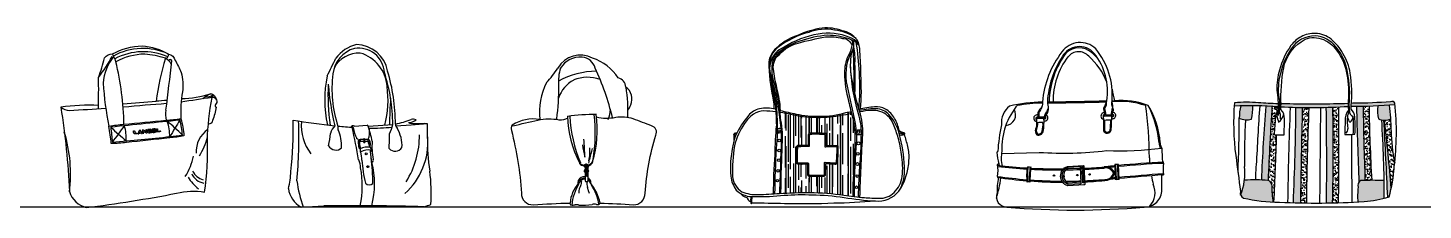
# Model space of a CAD drawing. Header units: inches. Extents: x 8.4 to 50.9, y 14.4 to 39.2.
# Drawn here: x 13.367 to 16.184, y 27.563 to 27.93 of the extents above; entities that cross this region are included whole.
import ezdxf

# ---------------------------------------------------------------- set-up
doc = ezdxf.new("R2010")
doc.units = ezdxf.units.IN
doc.header["$MEASUREMENT"] = 0
for name, color, linetype in [('02', 2, 'Continuous'), ('1', 1, 'Continuous'), ('8', 8, 'Continuous')]:
    doc.layers.add(name, color=color, linetype=linetype)
pattern_1 = [(37.5, (14.9810125, 27.0988215), (-9.6758e-05, 0.0029596013), [0, -0.00233472, 0, -0.0026112, 0, -0.002496]), (7.5, (14.9810125, 27.0988215), (0.002718377, 0.004334816), [0, -0.00125952, 0, -0.00210432, 0, -0.0008064]), (327.5, (14.9791232, 27.0988215), (0.004783322, 8.6923e-06), [0, -0.000768, 0, -0.0027648, 0, -0.0036096]), (317.5, (14.9791232, 27.0988215), (0.00461741, 0.00134811), [0, -0.000384, 0, -0.00181248, 0, -0.0020736])]

msp = doc.modelspace()

# ---------------------------------------------------------------- hatches: boundary and pattern name
at = {"layer": '8'}
h = msp.add_hatch(dxfattribs=at)
h.set_pattern_fill('AR-SAND', color=256, scale=0.001536, style=0)
h.set_pattern_definition(pattern_1)
h.paths.add_polyline_path([(15.8513, 27.7792, 0.044959), (15.8028, 27.7792, 0.003332), (15.8023, 27.7724, -0.030787), (15.8915, 27.7711, 0.005759), (15.8912, 27.7772, -0.011148)])
h.paths.add_polyline_path([(16.0323, 27.7712, -0.017286), (16.0322, 27.7777, -0.015751), (15.9148, 27.7768, -0.005009), (15.8969, 27.777, 0.000905), (15.897, 27.7758, 0.033992), (15.8965, 27.7707, -0.002505), (15.9038, 27.7701, 0.026195)])
h.paths.add_polyline_path([(16.1273, 27.7751, 0.00139), (16.127, 27.7783, 0.437244), (16.1183, 27.7811, -0.017038), (16.0447, 27.7783, -0.000746), (16.0392, 27.778, -0.004248), (16.0388, 27.7733, 0.000019), (16.0388, 27.7716, 0.022046)])
h = msp.add_hatch(dxfattribs=at)
h.set_pattern_fill('AR-RROOF', color=256, scale=0.015779, angle=90, style=0)
h.set_pattern_definition([(90, (13.58796, 27.06976), (-0.01577909, 0.034714), [0.2366863, -0.0315582, 0.0788954, -0.0157791]), (90, (13.580071, 27.090746), (-0.0209862, -0.0157791), [0.0473373, -0.0052071, 0.0946745, -0.0118343]), (90, (13.574549, 27.077649), (-0.01057199, 0.082051255), [0.1262327, -0.0220907, 0.06311635, -0.0157791])])
h.paths.add_polyline_path([(14.9181, 27.7564, 0.012565), (14.8856, 27.7635, -0.003217), (14.8859, 27.7601, 0.057438), (14.8873, 27.7441, -0.075279), (14.8895, 27.6945, -0.012356), (14.8878, 27.6389, -0.027649), (14.8867, 27.5965, -0.013256), (14.9454, 27.5981, -0.030742), (15.0143, 27.593, 0.014384), (15.0322, 27.5902, -0.022691), (15.0335, 27.6337, 0.006484), (15.0365, 27.7002, 0.059109), (15.0321, 27.7485, -0.004338), (15.0289, 27.7609, 0.08168), (15.0183, 27.7593, -0.072582), (14.9646, 27.7522, -0.05884)])
h.paths.add_polyline_path([(14.9453, 27.7177, -0.027356), (14.979, 27.7172, -0.007854), (14.9787, 27.6922, -0.017109), (15.0027, 27.6922, -0.030046), (15.0016, 27.6587, -0.375274), (14.9963, 27.6556, 0.001232), (14.9777, 27.6567, -0.003769), (14.9773, 27.6361, -0.348049), (14.9748, 27.631, 0.009341), (14.946, 27.6306, -0.425892), (14.9407, 27.6357, -0.011369), (14.9406, 27.6557, 0.2214), (14.9394, 27.656, -0.028751), (14.9209, 27.656, -0.369714), (14.9174, 27.6618, -0.002393), (14.9181, 27.6883, -0.540106), (14.9227, 27.6928, -0.009287), (14.9421, 27.693, -0.02495), (14.9421, 27.7126, -0.368444)], flags=16)
h = msp.add_hatch(dxfattribs=at)
h.set_pattern_fill('AR-SAND', color=256, scale=0.001536, style=0)
h.set_pattern_definition(pattern_1)
h.paths.add_polyline_path([(15.84, 27.7732, 0.008446), (15.8155, 27.7729, 0.060463), (15.8125, 27.7483, 0.205271), (15.8373, 27.7464, 0.035828)])
h.paths.add_polyline_path([(16.0936, 27.7468, 0.211158), (16.1186, 27.7467, 0.017075), (16.1158, 27.7742, -0.005841), (16.0923, 27.7728, 0.072629)])
h.paths.add_polyline_path([(16.1051, 27.6223, 0.018976), (16.0578, 27.6223, 0.313494), (16.0525, 27.6086, 0.038614), (16.052, 27.579, 0.002133), (16.0649, 27.5798, 0.04659), (16.1054, 27.5866, 0.003667)])
h.paths.add_polyline_path([(15.8231, 27.6228, -0.066325), (15.8155, 27.5926, 0.175664), (15.821, 27.587, 0.048178), (15.8812, 27.579, -0.019976), (15.8788, 27.6116, 0.27885), (15.8712, 27.6227, 0.035394)])
h = msp.add_hatch(dxfattribs=at)
h.set_pattern_fill('AR-SAND', color=256, scale=0.00256, style=0)
h.set_pattern_definition([(37.5, (14.9810125, 27.0988215), (-0.000161263, 0.004932669), [0, -0.0038912, 0, -0.004352, 0, -0.00416]), (7.5, (14.9810125, 27.0988215), (0.004530628, 0.007224694), [0, -0.0020992, 0, -0.0035072, 0, -0.001344]), (327.5, (14.9778637, 27.0988215), (0.007972203, 1.4487e-05), [0, -0.00128, 0, -0.004608, 0, -0.006016]), (317.5, (14.977864, 27.0988215), (0.007695684, 0.00224685), [0, -0.00064, 0, -0.0030208, 0, -0.003456])])
h.paths.add_polyline_path([(15.8786, 27.772, 0.004272), (15.8663, 27.7726, 0.009835), (15.8573, 27.6235, -0.009818), (15.8707, 27.6228, -0.003093)])
h.paths.add_polyline_path([(15.9218, 27.5776, 0.002327), (15.936, 27.5772, -0.001095), (15.9399, 27.769, -0.002611), (15.9271, 27.7693, -0.009015)])
h.paths.add_polyline_path([(16.0016, 27.7697, -0.002711), (15.9883, 27.7693, -0.006902), (15.9887, 27.5769, 0.002049), (16.0012, 27.5771, 0.010771)])
h.paths.add_polyline_path([(16.0628, 27.7718, -0.003404), (16.0491, 27.7716, 0.000895), (16.054, 27.6183, -0.108122), (16.0578, 27.6223, -0.00347), (16.0665, 27.6226, -0.005437)])
h.paths.add_polyline_path([(16.1125, 27.5886, 0.002901), (16.115, 27.5894, 0.016763), (16.1195, 27.6069, 0.008828), (16.1059, 27.7441, -0.009258), (16.1047, 27.7442, -0.000249)])
h = msp.add_hatch(dxfattribs=at)
h.set_pattern_fill('AR-SAND', color=256, scale=0.004096, style=0)
h.set_pattern_definition([(37.5, (14.9810125, 27.0988215), (-0.00025802, 0.00789227), [0, -0.00622592, 0, -0.0069632, 0, -0.006656]), (7.5, (14.981012, 27.098822), (0.007249005, 0.01155951), [0, -0.00335872, 0, -0.00561152, 0, -0.0021504]), (327.5, (14.9759744, 27.0988215), (0.012755525, 2.318e-05), [0, -0.002048, 0, -0.0073728, 0, -0.0096256]), (317.5, (14.975974, 27.098822), (0.012313095, 0.00359496), [0, -0.001024, 0, -0.00483328, 0, -0.0055296])])
h.paths.add_polyline_path([(15.8881, 27.7149, 0.000179), (15.8832, 27.715, -0.008719), (15.8856, 27.7492, -0.161904), (15.8892, 27.7617, 0.000393), (15.8894, 27.7713, 0.003712), (15.8786, 27.772, 0.003093), (15.8707, 27.6228, -0.000392), (15.8712, 27.6227, -0.286634), (15.8788, 27.6112, 0.019748), (15.8812, 27.579, 0.001248), (15.8828, 27.5789, 0.005559)])
h.paths.add_polyline_path([(16.0012, 27.5771, 0.001961), (16.0131, 27.5774, 0.006327), (16.0136, 27.7702, -0.002435), (16.0016, 27.7697, -0.010771)])
h.paths.add_polyline_path([(15.9531, 27.7689, -0.002694), (15.9399, 27.769, 0.001095), (15.936, 27.5772, 0.00204), (15.9484, 27.577, -0.009403)])
h.paths.add_polyline_path([(16.0747, 27.7721, -0.002976), (16.0628, 27.7718, 0.005437), (16.0665, 27.6226, -0.005494), (16.0802, 27.6227, -0.012764)])
h.paths.add_polyline_path([(16.1195, 27.7235, 0.014386), (16.1186, 27.7467, -0.106106), (16.1059, 27.7441, -0.008828), (16.1195, 27.6069, 0.040376), (16.1255, 27.6499, 0.003977), (16.1266, 27.6591, -0.055608)])

# ---------------------------------------------------------------- linework, layer by layer
at = {"layer": '02'}
for p, q in [((14.0262, 27.732), (14.0517, 27.7341)), ((14.054, 27.7318), (14.1034, 27.7353)), ((14.1405, 27.734), (14.1097, 27.7318)), ((14.1738, 27.737), (14.1405, 27.734)), ((14.1738, 27.737), (14.1682, 27.7376)), ((14.1738, 27.7103), (14.1738, 27.737)), ((14.0337, 27.7013), (14.0342, 27.6908)), ((14.0361, 27.7014), (14.0364, 27.6905)), ((14.0376, 27.7044), (14.0362, 27.7044)), ((14.0376, 27.7026), (14.0371, 27.7026)), ((14.0449, 27.7052), (14.0378, 27.7052)), ((14.0379, 27.7016), (14.0455, 27.7017)), ((14.053, 27.7052), (14.0465, 27.7052)), ((14.0472, 27.7017), (14.0535, 27.7018)), ((14.0368, 27.6873), (14.0383, 27.6873)), ((14.0612, 27.6597), (14.0585, 27.6803)), ((14.4916, 27.6514), (14.4916, 27.6447)), ((14.4916, 27.642), (14.4916, 27.6298)), ((14.4944, 27.6514), (14.4944, 27.6455)), ((14.4944, 27.6436), (14.4944, 27.6311)), ((14.4972, 27.6519), (14.4972, 27.6445)), ((14.4972, 27.6422), (14.4972, 27.628)), ((15.4669, 27.6464), (15.4912, 27.6476)), ((15.5631, 27.6237), (15.5615, 27.6543)), ((15.5647, 27.6238), (15.5631, 27.6544)), ((15.5684, 27.6243), (15.5675, 27.6547)), ((15.5698, 27.6243), (15.5689, 27.6548)), ((14.4916, 27.6299), (14.4916, 27.622)), ((14.4972, 27.6297), (14.4972, 27.622)), ((15.4593, 27.6317), (15.4545, 27.6314)), ((15.4595, 27.6301), (15.4545, 27.6299)), ((15.4928, 27.6187), (15.4674, 27.6173)), ((15.6564, 27.6333), (15.6596, 27.6341)), ((15.6566, 27.6035), (15.6564, 27.6333)), ((13.9183, 27.5688), (13.9642, 27.571))]:
    msp.add_line(p, q, dxfattribs=at)
for points in [[(15.0481, 27.7667, 0.033924), (15.0486, 27.8357, 0.015653), (15.0467, 27.8826, 0.140552), (15.0408, 27.9064, 0.185994), (15.0107, 27.9247, 0.105926), (14.9707, 27.93, 0.071704), (14.9208, 27.9151, 0.127868), (14.8745, 27.886, 0.21798), (14.8627, 27.8522, 0.0438), (14.8724, 27.7807, -0.080006), (14.8727, 27.7671, -0.080006)], [(15.0388, 27.9089, 0.148104), (14.9954, 27.9257, 0.145829), (14.9433, 27.9213, 0.104502), (14.881, 27.8906, 0.230668), (14.8637, 27.8563)], [(15.0441, 27.8993, 0.090221), (15.0264, 27.9112, 0.139676), (14.9625, 27.9178, 0.098428), (14.8936, 27.8915, 0.219919), (14.8646, 27.859)], [(15.8916, 27.7646, 0.209489), (15.8856, 27.7492, 0.008719), (15.8832, 27.715, -0.00072), (15.903, 27.7144, 0.019843), (15.9037, 27.7466, 0.220349), (15.8968, 27.7656, -0.067983), (15.897, 27.7758, -0.054012), (15.9023, 27.8497, -0.198284), (15.9376, 27.9025, -0.227739), (15.9733, 27.9096, -0.179026), (16.0065, 27.8885, -0.123173), (16.0285, 27.8428, -0.065081), (16.0331, 27.7892, 0.067183), (16.033, 27.764, 0.18865), (16.0267, 27.7435, 0.025006), (16.026, 27.7155, 0.056762), (16.0461, 27.7156, 0.039021), (16.046, 27.7509, 0.179574), (16.0388, 27.7663, -0.000077), (16.0388, 27.7733, 0.058871), (16.0369, 27.8388, 0.10074), (16.022, 27.8788, 0.097341), (15.9983, 27.9074, 0.162507), (15.9664, 27.9192, 0.150311), (15.9378, 27.9124, 0.11364), (15.917, 27.8947, 0.092393), (15.8938, 27.8453, 0.062062), (15.8882, 27.8048, -0.038385), (15.8916, 27.7646, -0.109967), (15.8878, 27.7538, -0.008564), (15.8921, 27.7403, 0.197238), (15.9024, 27.7569)], [(13.5089, 27.7673, 0.013668), (13.5093, 27.8305, 0.037505), (13.5212, 27.8698, -0.245812), (13.5377, 27.8781, -0.118355), (13.5973, 27.894, -0.124213), (13.6504, 27.8775, -0.300443), (13.6642, 27.8648, -0.011876), (13.6764, 27.8405, -0.097916), (13.6789, 27.8014, 0.059055), (13.6756, 27.747, 0.059055)], [(15.0466, 27.5886, -0.007728), (15.0521, 27.7084, 0.089708), (15.0475, 27.756, -0.027992), (15.0298, 27.8315, -0.079115), (15.0298, 27.8785, -0.009105), (15.034, 27.8909, 0.092155), (15.0343, 27.9008, 0.183488), (15.025, 27.908, 0.075886), (14.9819, 27.9154, 0.073867), (14.9251, 27.9033, 0.095634), (14.8832, 27.8813, 0.305579), (14.8648, 27.843, 0.010692), (14.876, 27.7721, -0.016508), (14.8779, 27.734, 0.021861), (14.8746, 27.6743, 0.016647), (14.8716, 27.5955)], [(14.8867, 27.5965, 0.027649), (14.8878, 27.6389, 0.012356), (14.8895, 27.6945, 0.075279), (14.8873, 27.7441, -0.057438), (14.8859, 27.7601, 0.052872), (14.8751, 27.8159, -0.150408), (14.8715, 27.8646, -0.15013), (14.9009, 27.891)], [(14.8861, 27.7634, 0.057681), (14.8791, 27.8097, -0.038997), (14.8722, 27.8469, -0.267799), (14.8834, 27.8763, -0.156743), (14.9221, 27.8996, -0.027016), (14.977, 27.912, -0.093632), (15.0115, 27.9091, -0.332201), (15.0306, 27.8946)], [(15.0303, 27.9053, -0.28133), (15.0306, 27.8946, -0.089722), (15.0226, 27.8737, 0.096471), (15.0153, 27.8397, 0.062976), (15.0239, 27.7822, 0.011724), (15.0321, 27.7485, -0.059109), (15.0365, 27.7002, -0.006484), (15.0335, 27.6337, 0.022691), (15.0322, 27.5902)], [(15.0367, 27.7976, 0.022624), (15.0366, 27.8589, 0.06702), (15.0342, 27.892)], [(15.0447, 27.7659, 0.037588), (15.0456, 27.8403, 0.029641), (15.0393, 27.9008, 0.029641)], [(15.5413, 27.753, 0.049009), (15.5566, 27.7534, -0.150708), (15.5575, 27.7607, 0.18888), (15.5582, 27.767, -0.18091), (15.5559, 27.7833, 0.192286), (15.5229, 27.8883, 0.453368), (15.4547, 27.8822, 0.142451), (15.4152, 27.7807, -0.29561), (15.4099, 27.7664, 0.246891), (15.4062, 27.7513, -0.099014), (15.4062, 27.7492)], [(15.5415, 27.7532, 0.039202), (15.5405, 27.7611, -0.108491), (15.5394, 27.7682, 0.018209), (15.5449, 27.7831, 0.213948), (15.5197, 27.8788, 0.527611), (15.4548, 27.8718, 0.129754), (15.4252, 27.7809, -0.004143), (15.4269, 27.7679, -0.190885), (15.4239, 27.7576, 0.124659), (15.4202, 27.7493)], [(16.0311, 27.7525, 0.181854), (16.0346, 27.775, 0.073329), (16.0311, 27.8412, 0.142067), (16.0079, 27.8919, 0.218982), (15.9658, 27.914, 0.257449), (15.9176, 27.8883, 0.103137), (15.894, 27.8307, 0.105643), (15.8936, 27.7838, -0.118081), (15.8905, 27.7529)], [(15.0318, 27.8848, 0.179058), (15.0192, 27.8217, 0.004967), (15.0352, 27.7477, -0.080618), (15.0386, 27.689, 0.026584), (15.0352, 27.5898, 0.026584)], [(15.035, 27.8052, 0.005946), (15.0347, 27.8475, 0.005197), (15.0332, 27.8887)], [(14.8849, 27.5964, 0.000108), (14.8873, 27.668, 0.008832), (14.8886, 27.7172, 0.030729), (14.8833, 27.7604, 0.05259), (14.874, 27.808, -0.096655), (14.8696, 27.84)], [(15.0439, 27.5889, -0.013499), (15.0473, 27.6587, 0.014318), (15.0496, 27.7173, 0.082113), (15.0437, 27.7568, -0.063466), (15.0279, 27.855)], [(14.8666, 27.83, -0.021471), (14.8768, 27.7817, -0.043713), (14.8786, 27.7529, -0.054785), (14.8774, 27.6867, 0.008797), (14.8744, 27.5957, 0.008797)], [(13.4332, 27.7705, -0.026393), (13.4505, 27.6003, 0.26572), (13.4846, 27.5678, 0.017241), (13.6669, 27.5967, -0.112094), (13.7234, 27.5989, 0.042442), (13.7292, 27.7037, -0.04128), (13.7385, 27.79)], [(13.6768, 27.7877, 0.072551), (13.7351, 27.7973, -0.277751), (13.7432, 27.7932, -0.044821), (13.7474, 27.7851, -0.380084), (13.7452, 27.7759, 0.40817), (13.7465, 27.7702, -0.061969), (13.7396, 27.7435, -0.379476), (13.731, 27.7363)], [(15.5434, 27.755, 0.032278), (15.5424, 27.7617, -0.105516), (15.5414, 27.7678, 0.148431), (15.5449, 27.7831)], [(15.5434, 27.755, 0.035945), (15.5544, 27.7552, -0.113703), (15.5556, 27.7616, 0.182561), (15.5562, 27.7663, 0.197494), (15.5554, 27.7809, 0.197494)], [(15.8912, 27.7772, -0.011148), (15.8513, 27.7792, 0.044959), (15.8028, 27.7792, 0.052585), (15.8056, 27.6725, -0.004801), (15.8148, 27.6004, 0.362515), (15.821, 27.587, 0.058082), (15.8937, 27.5788, 0.028167), (16.0649, 27.5798, 0.057921), (16.115, 27.5894, 0.057178), (16.1255, 27.6499, 0.055735), (16.127, 27.7783, 0.437244), (16.1183, 27.7811, -0.017038), (16.0447, 27.7783, -0.000746), (16.0392, 27.778)], [(16.0322, 27.7777, -0.015751), (15.9148, 27.7768, -0.004939), (15.8972, 27.777, -0.004939)], [(14.5218, 27.5767, -0.011568), (14.5892, 27.5735, 0.442419), (14.6128, 27.5969, -0.053595), (14.6345, 27.7141, 0.479658), (14.626, 27.7326, 0.011336), (14.5887, 27.7465, 0.134221), (14.5536, 27.7493, -0.110772), (14.5143, 27.7501)], [(14.8764, 27.7661, 0.123552), (14.8436, 27.7672, 0.17), (14.8218, 27.7537, 0.060549), (14.7961, 27.7143, 0.074476), (14.7896, 27.689, 0.077), (14.786, 27.6309, 0.138883), (14.7971, 27.6029, 0.210702), (14.834, 27.5899, 0.028943), (14.894, 27.5925, -0.032361), (14.9504, 27.5934, -0.037181), (15.0147, 27.5882, 0.030183), (15.0774, 27.5812, 0.258128), (15.1253, 27.6011, 0.137445), (15.137, 27.6415, 0.055208), (15.128, 27.7089, 0.133166), (15.1078, 27.7525, 0.197059), (15.0829, 27.7667, 0.065247), (15.0454, 27.7636)], [(14.8768, 27.7609, 0.030643), (14.8528, 27.7627, 0.133705), (14.8318, 27.7564, 0.111743), (14.8138, 27.7371, 0.107028), (14.7936, 27.6921, 0.054337), (14.7895, 27.6306, 0.242864), (14.8085, 27.5996, 0.109152), (14.841, 27.594, 0.012119), (14.884, 27.5964, -0.013867), (14.9454, 27.5981, -0.030742), (15.0143, 27.593, 0.033214), (15.0558, 27.588, 0.023195), (15.0855, 27.5865, 0.211621), (15.1156, 27.5983, 0.170293), (15.132, 27.6307, 0.078529), (15.1303, 27.675, 0.043039), (15.124, 27.7085, 0.036072), (15.1144, 27.7354, 0.116091), (15.1026, 27.7532, 0.125732), (15.0871, 27.7619, 0.078523), (15.0698, 27.7637, 0.05729), (15.0465, 27.7607)], [(14.8856, 27.7635, -0.012565), (14.9181, 27.7564, 0.05884), (14.9646, 27.7522, 0.072582), (15.0183, 27.7593, -0.081518), (15.0289, 27.7609)], [(14.8859, 27.7601, -0.03206), (14.9067, 27.7562, 0.026552), (14.9329, 27.7516, 0.059346), (14.9872, 27.751, 0.018794), (15.029, 27.7577)], [(15.1261, 27.7233, 0.077533), (15.1168, 27.7474, 0.13516), (15.0983, 27.7665, 0.17708), (15.0764, 27.7708, 0.044478), (15.0447, 27.7659, 0.044478)], [(15.3488, 27.7727, 0.262146), (15.3325, 27.7344, 0.038853), (15.325, 27.6813)], [(15.4057, 27.7548, 0.013003), (15.4027, 27.7543, 0.734504), (15.4014, 27.7419, 0.004004), (15.4028, 27.7418, 0.004004)], [(15.4147, 27.7728, -0.023511), (15.4113, 27.7649, 0.243824), (15.4082, 27.7517, -0.026241), (15.4083, 27.751)], [(15.4083, 27.751, 0.036344), (15.4184, 27.7508, 0.036344)], [(15.4269, 27.7679, -0.00095), (15.4223, 27.7589, 0.110547), (15.4184, 27.7508)], [(15.42, 27.7469, 0.688919), (15.4214, 27.7506, 0.007184), (15.4205, 27.7508, 0.007184)], [(15.4202, 27.7426, 0.711972), (15.4236, 27.7541, 0.007696), (15.4219, 27.7544, 0.007696)], [(15.5409, 27.7589), (15.538, 27.7588, 0.750011), (15.5382, 27.7461)], [(15.5414, 27.7548), (15.5389, 27.7547, 0.502267), (15.5381, 27.7508, 0.502267)], [(15.5381, 27.7513, -0.00022), (15.5386, 27.7227, 0.701354), (15.554, 27.7237, 0.010142), (15.5553, 27.7524, 0.012483), (15.5389, 27.752, 0.517463), (15.5382, 27.7512)], [(15.5551, 27.747), (15.5565, 27.7471, 1.024496), (15.5572, 27.7598), (15.5571, 27.7598)], [(15.5553, 27.7511), (15.5566, 27.7512, 1.041418), (15.5572, 27.7557), (15.5564, 27.7556)], [(15.8915, 27.7711, 0.030787), (15.8023, 27.7724)], [(16.0323, 27.7712, -0.026195), (15.9038, 27.7701, 0.002505), (15.8965, 27.7707, 0.002505)], [(16.1273, 27.7751, -0.022086), (16.0386, 27.7716, -0.022086)], [(14.4001, 27.7457, 0.18017), (14.3447, 27.7342, 0.308747), (14.3431, 27.7236, -0.04297), (14.3633, 27.5969, 0.442419), (14.3869, 27.5735, -0.012745), (14.4612, 27.5768)], [(14.346, 27.7327, -0.004319), (14.3965, 27.7442, -0.105165), (14.439, 27.745, 0.17662), (14.4573, 27.7491, 0.17662)], [(15.1239, 27.7245, -0.037765), (15.1295, 27.721, 0.147238), (15.1358, 27.7191, -0.422076), (15.1362, 27.7148, -0.30611), (15.1352, 27.7144, -0.137363), (15.127, 27.7138)], [(15.1248, 27.7218, 0.016163), (15.13, 27.719, 0.146221), (15.1355, 27.718, -0.329857), (15.1362, 27.7159, -0.113149), (15.1262, 27.7171)], [(15.4031, 27.7466, 0.007253), (15.4029, 27.74, -0.127364), (15.4012, 27.7263, 0.22609), (15.4037, 27.7148, 0.47603), (15.4167, 27.7214, 0.069681), (15.4181, 27.7472, 0.278345), (15.4166, 27.7476, 0.004939), (15.404, 27.7473)], [(15.4051, 27.739, -0.115251), (15.4031, 27.7257, 0.211115), (15.405, 27.7165, 0.454349), (15.4147, 27.7218, 0.088617), (15.4162, 27.7393, 0.004387), (15.4051, 27.739)], [(15.4062, 27.7491, 0.048117), (15.42, 27.7489, 0.048117)], [(15.4181, 27.7466, 0.06865), (15.4204, 27.747)], [(15.4184, 27.7424, 0.007413), (15.421, 27.7428)], [(14.7983, 27.7186, 0.118867), (14.793, 27.7171, 0.693929), (14.7929, 27.7151, 0.074613), (14.7963, 27.7147)], [(14.7976, 27.7173, 0.114097), (14.7943, 27.717, 0.829674), (14.7946, 27.7148)], [(15.1253, 27.6011, 0.102518), (15.1408, 27.6347, 0.076762), (15.1457, 27.6635, 0.090241), (15.1431, 27.6911, 0.032943), (15.1365, 27.7151, 0.032943)], [(15.3325, 27.6767), (15.4088, 27.6791, 0.045841), (15.5444, 27.6828, 0.040456), (15.6562, 27.6876, 0.040456)], [(15.4996, 27.6133), (15.4665, 27.6115, -0.71703), (15.4655, 27.6509), (15.4978, 27.6526, -0.477352), (15.4989, 27.6513), (15.5009, 27.6149, -0.449119), (15.499, 27.6133)], [(15.4548, 27.6314, -0.308083), (15.4662, 27.6492), (15.4911, 27.6505), (15.493, 27.6158), (15.4669, 27.6144, -0.282013), (15.4549, 27.6299, -0.282013)], [(15.8812, 27.579, -0.019748), (15.8788, 27.6112, 0.286634), (15.8712, 27.6227, 0.035394), (15.8231, 27.6228)], [(16.1048, 27.6223, 0.018858), (16.0578, 27.6223, 0.313494), (16.0525, 27.6086, 0.038614), (16.052, 27.579)], [(14.8046, 27.5971, 0.156529), (14.8179, 27.5883, -0.389163), (14.8196, 27.5852, 0.196585), (14.8261, 27.5802)], [(14.8262, 27.5899, 0.025988), (14.8262, 27.5773, 0.655796), (14.8285, 27.5765)], [(15.0774, 27.5812, -0.025951), (14.9943, 27.5763, -0.015505), (14.8944, 27.5754, 0.010194), (14.8285, 27.5765, -0.001905), (14.829, 27.5897)], [(14.1668, 27.5694, 0.011679), (13.9642, 27.571, 0.011679)]]:
    msp.add_lwpolyline(points, format="xyb", dxfattribs=at)
for points in [[(13.6756, 27.747, -0.049181), (13.6817, 27.7125, -0.035531), (13.653, 27.7086, -0.004407), (13.5657, 27.6991, -0.040258), (13.5351, 27.6971, 0.005598), (13.5303, 27.7317, -0.034954), (13.5606, 27.7359, 0.000962), (13.6455, 27.7441, 0.015654)], [(13.6737, 27.7441, 0.002996), (13.534, 27.7299, -0.004042), (13.5372, 27.6998, 0.009715), (13.6537, 27.7111, -0.002541), (13.6785, 27.7141, 0.052778)], [(13.581, 27.7164, -0.138275), (13.5802, 27.7226, -0.295272), (13.5824, 27.7221, 0.068797), (13.5829, 27.7186, 0.208806), (13.5872, 27.7182, -0.574447), (13.5877, 27.7167, -0.093175)], [(13.5895, 27.7167, 0.42192), (13.5906, 27.7166, -0.051185), (13.5912, 27.7182, 0.089652), (13.5958, 27.7183, 0.414268), (13.5963, 27.7174, 0.584275), (13.5976, 27.7182, 0.046694), (13.5935, 27.7237, 0.297773), (13.5919, 27.7235, 0.149838)], [(13.5937, 27.72, 0.331861), (13.5929, 27.7213, 0.318901), (13.5922, 27.7198, 0.249574)], [(13.5985, 27.7179, 0.284459), (13.6005, 27.7182, 0.106687), (13.5999, 27.7216, -0.158871), (13.6046, 27.719, 0.274023), (13.607, 27.7186, 0.188921), (13.606, 27.7247, 0.681039), (13.6047, 27.7243, -0.146235), (13.6048, 27.7206, 0.040707), (13.5999, 27.7242, 0.267086), (13.5979, 27.7239, 0.139138)], [(13.6106, 27.7205, -0.252599), (13.6101, 27.7235, -0.04525), (13.616, 27.7241, 0.323475), (13.6136, 27.7257, 0.073123), (13.6089, 27.7252, 0.371223), (13.6091, 27.7192, 0.142163), (13.6163, 27.7195, 0.799997), (13.6159, 27.7208, -0.1104)], [(13.6193, 27.7223, -0.024963), (13.6241, 27.7224, 0.458026), (13.6238, 27.7237, -0.035941), (13.6189, 27.7234, -0.166808), (13.619, 27.7246, -0.119537), (13.6246, 27.7247, 0.31361), (13.6247, 27.7263, 0.053754), (13.6173, 27.7261, 0.148768), (13.6176, 27.7197, 0.151422), (13.6254, 27.7205, 0.910468), (13.6248, 27.7214, -0.112874), (13.6195, 27.7209, -0.302989)], [(13.6266, 27.7205, -0.116424), (13.6262, 27.7265, -0.391952), (13.6281, 27.7264, -0.034471), (13.6282, 27.7224, 0.176347), (13.6329, 27.7228, -0.377891), (13.6344, 27.7222, -0.618513), (13.6343, 27.7214, -0.138077)], [(15.5404, 27.7437, -0.000272), (15.5406, 27.7232, 0.66636), (15.552, 27.7241, 0.012284), (15.5534, 27.744, 0.00997)], [(14.9787, 27.6922, 0.007854), (14.979, 27.7172, 0.027356), (14.9453, 27.7177, 0.368444), (14.9421, 27.7126, 0.02495), (14.9421, 27.693, 0.009287), (14.9227, 27.6928, 0.540106), (14.9181, 27.6883, 0.002393), (14.9174, 27.6618, 0.369714), (14.9209, 27.656, 0.028751), (14.9394, 27.656, -0.2214), (14.9406, 27.6557, 0.011369), (14.9407, 27.6357, 0.425892), (14.946, 27.6306, -0.009341), (14.9748, 27.631, 0.348049), (14.9773, 27.6361, 0.003769), (14.9777, 27.6567, -0.001232), (14.9963, 27.6556, 0.375274), (15.0016, 27.6587, 0.030046), (15.0027, 27.6922, 0.017109)], [(14.9763, 27.6907, 0.007664), (14.9767, 27.715, 0.025304), (14.9458, 27.7154, 0.360081), (14.9444, 27.7128, 0.026015), (14.9444, 27.6926, -0.609903), (14.9429, 27.6907, 0.00988), (14.9224, 27.6905, 0.633048), (14.9204, 27.6885, 0.002438), (14.9197, 27.6616, 0.358163), (14.9214, 27.6583, 0.027966), (14.9392, 27.6583, -0.304002), (14.943, 27.6565, 0.011883), (14.943, 27.6358, 0.429219), (14.9459, 27.6329, -0.009144), (14.9742, 27.6333, 0.321779), (14.975, 27.6358, 0.004145), (14.9754, 27.6584, -0.489002), (14.9763, 27.6591, -0.00134), (14.9966, 27.6579, 0.363488), (14.9993, 27.6592, 0.027774), (15.0005, 27.69, 0.016452), (14.9775, 27.6899, -0.655362)]]:
    msp.add_lwpolyline(points, format="xyb", close=True, dxfattribs=at)
for points in [[(14.8798, 27.7275), (14.8839, 27.7278), (14.8878, 27.7278)], [(14.8798, 27.7189), (14.8834, 27.7188), (14.8885, 27.7195)]]:
    msp.add_lwpolyline(points, dxfattribs=at)
msp.add_lwpolyline([(15.4949, 27.6502), (15.4967, 27.6503), (15.4985, 27.6177), (15.4967, 27.6176)], close=True, dxfattribs=at)
for centre, radius in [((14.8833, 27.7225), 0.00227), ((15.0437, 27.7199), 0.00249), ((14.8835, 27.7033), 0.00271), ((15.0438, 27.6974), 0.00302), ((14.05, 27.676), 0.00191), ((14.8829, 27.6632), 0.00271), ((14.8835, 27.683), 0.00262), ((15.0425, 27.6762), 0.00279), ((14.053, 27.6503), 0.00199), ((14.8813, 27.6418), 0.00253), ((15.0415, 27.6554), 0.00299), ((14.8801, 27.6219), 0.00228), ((15.0399, 27.6087), 0.00266), ((15.0412, 27.6313), 0.00257), ((15.4386, 27.6324), 0.00141), ((15.4857, 27.6332), 0.00141), ((15.5105, 27.6345), 0.00141)]:
    msp.add_circle(centre, radius, dxfattribs=at)
for centre, radius, start, end in [((14.0462, 27.8271), 0.0713, 103.1638, 143.9244), ((14.0287, 27.8312), 0.0654, 10.7684, 88.8638), ((15.0142, 27.8686), 0.0408, 40.1115, 74.7037), ((15.489, 27.8524), 0.0378, 48.4498, 133.3718), ((13.283, 28.008), 0.2875, 321.8926, 331.974), ((13.6112, 27.8136), 0.0926, 140.4595, 176.6379), ((13.5458, 27.8783), 0.00811, 181.5682, 216.8382), ((13.5989, 27.7667), 0.1222, 65.0528, 119.1836), ((13.5032, 27.8506), 0.0428, 15.6877, 32.3148), ((13.5999, 27.7589), 0.1234, 66.452, 117.856), ((13.606, 27.7468), 0.1308, 91.5091, 118.1339), ((12.9487, 27.7211), 0.6121, 1.3822, 13.3187), ((13.5854, 27.6866), 0.1917, 72.1086, 84.87), ((14.1315, 27.7187), 0.5098, 162.853, 172.8407), ((13.6433, 27.8762), 0.00726, 278.1028, 10.4373), ((13.6308, 27.8441), 0.0284, 27.8023, 61.6132), ((10.2087, 28.2229), 3.467, 352.3961, 354.0532), ((13.654, 27.8635), 0.00303, 5.0452, 169.6325), ((6.6757, 31.43), 8.1337, 333.75634, 334.03709), ((14.0436, 27.8297), 0.0618, 106.331, 172.7209), ((14.035, 27.8232), 0.0564, 87.0931, 152.3981), ((14.034, 27.837), 0.0525, 3.9524, 98.5776), ((14.0161, 27.8069), 0.0759, 4.2184, 73.3268), ((14.4824, 27.8226), 0.053, 62.3957, 150.0696), ((14.4821, 27.8243), 0.0472, 85.9051, 147.8517), ((14.4834, 27.8421), 0.0294, 13.8342, 85.798), ((14.4751, 27.7749), 0.0998, 33.1347, 71.3646), ((14.889, 27.8486), 0.0265, 141.7949, 172.0548), ((15.5979, 27.7775), 0.1693, 142.7768, 178.8305), ((15.5814, 27.7839), 0.1446, 142.4206, 181.1107), ((15.4884, 27.8546), 0.0277, 43.0522, 141.1146), ((15.4135, 27.7685), 0.1417, 21.8027, 47.8518), ((15.4291, 27.7755), 0.1352, 43.6617, 51.0599), ((14.2227, 27.808), 0.2422, 173.0129, 198.25), ((13.7583, 27.7337), 0.3451, 0.2665, 18.0527), ((13.7329, 27.7357), 0.3758, 0.0813, 16.6435), ((14.1978, 28.0099), 0.2879, 318.6847, 326.02), ((14.5218, 27.8231), 0.0839, 161.7196, 186.0401), ((14.515, 27.683), 0.1597, 90.0702, 118.8552), ((14.0427, 27.6277), 0.5188, 13.566, 25.264), ((14.0748, 27.8477), 0.5567, 182.9475, 192.0183), ((14.2008, 27.7849), 0.2348, 168.1109, 192.3891), ((14.3937, 27.7952), 0.4211, 177.0229, 188.3707), ((14.5638, 27.8661), 0.5928, 184.8115, 192.9902), ((13.9011, 27.7846), 0.1927, 344.8086, 8.2941), ((14.5359, 27.7585), 0.1364, 153.2639, 185.3673), ((13.9604, 27.8071), 0.4781, 352.751, 0.8549), ((14.4995, 27.7684), 0.0646, 118.4714, 161.7089), ((14.4964, 27.7565), 0.0741, 69.6668, 111.9507), ((14.5522, 27.8081), 0.0223, 7.5388, 73.2223), ((14.5564, 27.7871), 0.0299, 336.468, 53.161), ((14.2711, 27.7619), 0.3072, 357.6064, 9.1947), ((16.1881, 27.9324), 0.6448, 191.2705, 193.3543), ((12.7632, 37.9129), 10.1672, 274.48689, 274.86601), ((13.8638, 24.6449), 3.1401, 93.9645, 95.5546), ((13.9342, 23.8021), 3.9921, 94.115, 94.4333), ((13.9599, 26.1704), 1.6346, 97.7851, 99.9997), ((13.7788, 27.713), 0.0949, 117.4222, 128.5541), ((13.7293, 27.8076), 0.0164, 256.6066, 312.9914), ((13.741, 27.7882), 0.00437, 69.2575, 158.631), ((13.7389, 27.7802), 0.0098, 26.1597, 100.7495), ((14.9849, 27.7251), 0.8882, 175.8998, 179.3743), ((15.4237, 27.4316), 0.3492, 91.3955, 102.3794), ((15.4237, 27.4316), 0.3472, 91.3955, 99.9176), ((15.2418, 41.0173), 13.2376, 270.79402, 271.31214), ((15.2418, 41.0173), 13.2397, 270.79402, 271.31214), ((15.5735, 27.6291), 0.1528, 70.8095, 96.7941), ((15.2418, 41.0173), 13.2376, 271.35964, 271.38106), ((15.5735, 27.6291), 0.1549, 69.1212, 94.7117), ((13.4913, 27.3411), 0.4333, 87.6304, 97.6974), ((13.4513, 27.7911), 0.0274, 228.8627, 268.4932), ((13.1727, 32.8294), 5.0732, 273.1394, 273.9664), ((13.7236, 27.7555), 0.0789, 173.716, 188.3319), ((14.5101, 27.3626), 0.393, 89.363, 97.8976), ((14.6867, 27.7614), 0.2308, 182.3416, 206.586), ((14.7447, 27.7679), 0.2844, 183.0964, 202.7585), ((14.2864, 27.7254), 0.23, 343.4861, 7.5625), ((14.1916, 27.7186), 0.3208, 350.2355, 6.6061), ((14.4869, 27.7667), 0.0558, 337.952, 359.5166), ((14.55, 27.7854), 0.0354, 323.0858, 343.0333), ((15.4705, 27.687), 0.1374, 139.5867, 182.3161), ((15.3398, 27.7548), 0.0213, 273.7334, 31.3909), ((15.4038, 27.7476), 0.00208, 116.2904, 251.6113), ((15.4077, 27.7423), 0.00868, 99.4488, 123.9741), ((15.422, 27.7485), 0.00204, 148.9823, 168.9795), ((15.542, 27.754), 0.00128, 138.6962, 224.428), ((15.5413, 27.7533), 0.000246, 231.1061, 346.3973), ((15.5545, 27.7518), 0.00104, 319.4721, 37.5534), ((14.8412, 27.6658), 0.79, 0.174, 7.9975), ((15.4872, 27.6865), 0.1663, 4.0745, 31.6682), ((15.4379, 27.6769), 0.2142, 5.745, 26.3509), ((15.9155, 27.7484), 0.1029, 166.2011, 180.0414), ((15.6518, 27.7782), 0.1883, 350.2719, 358.4796), ((23.462, 27.2677), 7.6249, 176.2002, 177.09802), ((19.6524, 27.4711), 3.7982, 175.4474, 177.7014), ((27.9365, 27.0558), 12.0791, 176.6008, 177.30955), ((9.7727, 27.8847), 6.1177, 358.8473, 358.93736), ((15.8634, 27.7506), 0.0327, 353.4554, 23.9741), ((22.4098, 27.4986), 6.5, 177.61074, 179.30004), ((10.6104, 27.8188), 5.3169, 357.3997, 359.4658), ((59.7408, 26.7796), 43.8121, 178.706, 178.95686), ((21.0525, 27.5472), 5.1042, 177.5101, 179.6651), ((-63.3285, 28.3832), 79.3081, 359.417421, 359.556298), ((9.0209, 27.6584), 6.9683, 359.33055, 0.91224), ((11.5323, 27.6836), 4.4701, 358.6352, 1.1037), ((8.3965, 27.692), 7.6174, 359.13842, 0.58848), ((16.1093, 27.743), 0.0788, 173.0165, 191.7595), ((15.9393, 27.6961), 0.1061, 24.2059, 30.3242), ((16.0461, 27.7624), 0.0112, 174.5093, 253.4103), ((16.0244, 27.7542), 0.0187, 308.5263, 352.098), ((15.5574, 27.7343), 0.4858, 357.7531, 2.0402), ((58.855, 29.0786), 42.8258, 181.74883, 181.95401), ((22.9247, 27.8684), 6.8626, 180.80671, 182.05274), ((19.0016, 27.8043), 2.927, 180.6308, 183.5559), ((16.1818, 27.7639), 0.0899, 174.3804, 190.9966), ((15.7157, 27.719), 0.4038, 0.6341, 7.8437), ((14.5308, 28.8203), 1.4774, 227.5669, 229.1891), ((12.9519, 28.1612), 0.7453, 321.7522, 324.9193), ((13.4521, 27.705), 0.1132, 358.5524, 14.2648), ((13.3961, 27.4313), 0.3997, 45.0357, 50.9446), ((13.5826, 27.7154), 0.0703, 356.3611, 21.8675), ((14.0248, 27.5093), 0.4224, 146.2185, 151.4601), ((13.7609, 27.6806), 0.0545, 124.3565, 183.2751), ((13.265, 27.7221), 0.6375, 352.6721, 2.0006), ((14.1494, 29.2493), 1.5252, 260.6679, 263.8568), ((13.0546, 27.7051), 0.8593, 354.4105, 2.4972), ((14.0101, 27.7327), 0.0916, 174.3826, 218.0871), ((14.017, 27.7063), 0.0407, 139.1698, 163.9705), ((14.0056, 27.7294), 0.0135, 167.8768, 202.328), ((18.4442, 76.2279), 48.6996, 264.75517, 264.79184), ((13.9143, 27.6905), 0.0858, 358.7269, 23.1978), ((14.0235, 27.7276), 0.00521, 59.2182, 155.2311), ((14.0211, 27.7291), 0.00243, 0.5929, 163.6119), ((12.1162, 27.319), 1.9491, 10.1984, 12.1585), ((14.0792, 27.7349), 0.0559, 186.012, 209.4618), ((14.0513, 27.7315), 0.00267, 6.9903, 81.4301), ((13.759, 27.6381), 0.3095, 11.832, 17.6236), ((14.0186, 27.7186), 0.0378, 339.1093, 11.7909), ((14.062, 28.0974), 0.3694, 268.9309, 276.2208), ((14.0132, 27.756), 0.0925, 334.7184, 347.1039), ((14.0585, 27.9668), 0.2359, 282.285, 290.3339), ((14.1211, 27.7366), 0.0124, 181.6037, 224.3492), ((14.0521, 27.6923), 0.07, 357.0642, 30.7065), ((14.1344, 27.7642), 0.0251, 271.3882, 309.8624), ((14.146, 27.7744), 0.0369, 252.7025, 271.709), ((14.1442, 27.7255), 0.0204, 72.0828, 100.5391), ((14.1566, 27.8715), 0.1344, 265.9451, 274.9529), ((15.0454, 27.6976), 0.0267, 80.9589, 104.0268), ((15.404, 27.7463), 0.000951, 88.7027, 159.3693), ((13.7774, 27.7332), 2.0349, 357.3326, 0.4427), ((15.8272, 27.7763), 0.0316, 242.4051, 288.8051), ((17.6447, 27.6592), 1.8218, 177.3057, 180.2681), ((16.0212, 27.7261), 0.011, 310.69, 4.0354), ((16.1061, 27.7751), 0.031, 246.0207, 293.7139), ((13.6713, 27.5875), 2.4341, 359.9788, 3.7026), ((-139.7586, 19.8665), 156.0623, 2.83621, 2.893385), ((12.2261, 27.2898), 3.9063, 4.6557, 6.6789), ((16.412, 27.7229), 0.2925, 179.8836, 192.6149), ((13.1648, 27.6357), 0.288, 352.7476, 17.031), ((13.5897, 27.7482), 0.1448, 328.3389, 344.7054), ((13.862, 27.7248), 0.1161, 343.901, 356.4084), ((14.0127, 27.6851), 0.0285, 39.8899, 51.4232), ((14.0369, 27.7013), 0.00317, 101.8542, 179.584), ((14.0375, 27.7012), 0.00139, 105.958, 173.3789), ((13.9236, 27.6702), 0.116, 8.2632, 13.8456), ((14.0425, 27.7035), 0.00495, 159.4906, 201.8209), ((14.046, 27.7007), 0.00191, 148.7998, 32.3886), ((14.0454, 27.7058), 0.000809, 353.4865, 190.2469), ((14.038, 27.702), 0.00757, 344.1749, 29.3286), ((14.0461, 27.7003), 0.000888, 205.1526, 336.4601), ((14.0396, 27.702), 0.00757, 344.1749, 29.5842), ((14.0492, 27.7031), 0.0043, 347.1104, 28.2961), ((14.0533, 27.7006), 0.00425, 1.2817, 91.9598), ((14.4791, 27.7899), 0.4347, 191.6508, 193.4017), ((14.0582, 27.7224), 0.0208, 256.6585, 260.82), ((14.0425, 27.6956), 0.0139, 342.6077, 26.8899), ((14.0384, 27.6953), 0.0199, 341.3315, 15.5321), ((14.174, 27.6892), 0.1127, 173.7158, 192.2751), ((13.4573, 27.7186), 0.6396, 357.1572, 359.8096), ((14.0375, 27.699), 0.1367, 311.2252, 4.7406), ((13.9793, 27.7137), 0.178, 328.2013, 0.3583), ((14.4854, 27.6956), 0.312, 177.2994, 189.9978), ((15.7906, 27.9579), 1.3308, 191.4274, 192.5038), ((13.4236, 27.6279), 1.0686, 2.2419, 4.1735), ((12.8178, 27.6402), 1.976, 1.8726, 2.2033), ((14.7944, 27.7218), 0.00857, 255.9711, 278.2617), ((15.0423, 27.7581), 0.0431, 266.2496, 279.8252), ((15.6677, 27.6968), 0.0168, 174.6554, 214.6225), ((15.6677, 27.6968), 0.0147, 174.02, 218.8371), ((9.7727, 27.8847), 6.1177, 357.13494, 358.40899), ((38.4926, 27.824), 22.4539, 180.27801, 180.62665), ((13.5861, 27.6948), 0.1173, 326.8347, 348.579), ((13.9884, 27.7007), 0.0169, 208.7861, 313.922), ((14.0377, 27.6907), 0.00352, 178.079, 256.5623), ((14.0381, 27.6907), 0.00174, 188.5222, 268.0811), ((14.055, 27.6844), 0.0176, 173.4295, 198.8723), ((14.0507, 27.662), 0.0278, 73.7779, 118.3846), ((14.0393, 27.6793), 0.00115, 100.1049, 258.1613), ((14.0539, 27.6514), 0.0326, 80.6553, 117.0013), ((13.8158, 27.6473), 0.2258, 4.0145, 8.4461), ((14.4791, 27.7899), 0.4347, 194.1342, 194.6051), ((14.0583, 27.6821), 0.00177, 266.5671, 56.7143), ((14.056, 27.6849), 0.00448, 1.2861, 56.9068), ((14.0581, 27.684), 0.0026, 316.5008, 23.6192), ((13.5243, 27.6084), 0.5391, 0.8135, 6.3688), ((14.0609, 27.6633), 0.00357, 274.7353, 33.3142), ((14.1082, 27.6982), 0.0166, 222.9536, 325.3592), ((14.5168, 27.6581), 0.0179, 150.9669, 182.5258), ((14.4346, 27.6792), 0.067, 345.3182, 7.7635), ((14.3623, 27.7137), 0.1466, 341.3548, 349.3818), ((15.3247, 27.6791), 0.00136, 103.3184, 181.9285), ((15.3943, 27.6792), 0.0709, 180.1027, 198.8914), ((15.3241, 27.6813), 0.000878, 288.0123, 4.1838), ((15.4114, 27.6677), 0.0794, 170.0596, 192.0311), ((15.9032, 27.6809), 0.2724, 182.6698, 184.9135), ((15.9452, 27.6905), 0.2889, 180.5927, 186.0293), ((13.7297, 27.6567), 0.0342, 206.494, 254.9754), ((13.7945, 27.6372), 0.1028, 342.4907, 1.9648), ((13.9985, 27.6468), 0.04, 1.8575, 25.7362), ((13.837, 27.6117), 0.2048, 348.6881, 10.2386), ((14.319, 27.683), 0.2787, 184.0086, 193.7286), ((13.8945, 27.6162), 0.1723, 344.9175, 14.6212), ((13.851, 27.5979), 0.33, 355.8311, 7.575), ((14.482, 27.6573), 0.00185, 155.0767, 210.9534), ((14.4927, 27.6712), 0.0181, 226.4201, 262.5898), ((14.4928, 27.6695), 0.0181, 226.4201, 260.1537), ((14.4914, 27.6414), 0.0018, 155.8435, 277.8264), ((14.4916, 27.6515), 0.00183, 151.7132, 272.2954), ((14.4943, 27.6408), 0.00473, 19.921, 163.2331), ((14.4943, 27.6506), 0.00474, 14.6038, 157.7124), ((14.4945, 27.6404), 0.00325, 348.0712, 194.2028), ((14.4945, 27.6503), 0.00321, 352.2705, 190.0034), ((14.4928, 27.6695), 0.0181, 265.8061, 284.0938), ((14.4927, 27.6712), 0.0181, 270.951, 278.6292), ((14.4974, 27.6513), 0.00164, 263.5208, 17.0533), ((14.497, 27.6415), 0.00196, 276.2462, 25.0687), ((14.4927, 27.6712), 0.0181, 286.2984, 321.7624), ((14.4928, 27.6695), 0.0181, 289.0755, 321.7624), ((14.5057, 27.6591), 0.00153, 328.5112, 37.519), ((15.2626, 27.6429), 0.0629, 348.7431, 10.7071), ((15.3268, 27.6537), 0.00259, 82.6005, 158.6249), ((15.4489, 28.7141), 1.0683, 263.3261, 266.5435), ((15.4489, 28.7141), 1.0704, 263.3552, 266.5356), ((15.3002, 27.643), 0.03, 18.4758, 26.1696), ((15.4994, 27.6312), 0.1161, 170.6044, 186.0534), ((15.5009, 27.6313), 0.1161, 170.7949, 185.942), ((15.3894, 27.6684), 0.0188, 255.9529, 277.4434), ((15.6069, 27.6216), 0.2184, 172.6217, 180.5888), ((15.6084, 27.6217), 0.2184, 172.6069, 180.6727), ((15.4489, 28.7141), 1.0704, 266.9229, 270.3778), ((15.4489, 28.7141), 1.0683, 266.9229, 270.4712), ((15.4735, 27.6319), 0.0159, 114.8528, 181.3355), ((15.4489, 28.7141), 1.0704, 270.7541, 272.2773), ((15.4489, 28.7141), 1.0683, 272.698, 274.8904), ((15.4489, 28.7141), 1.0704, 272.698, 274.8904), ((15.5431, 27.6314), 0.0185, 14.2986, 99.6914), ((15.5431, 27.6314), 0.0164, 16.4278, 99.6914), ((15.7559, 25.6602), 2.0012, 95.5708, 96.0954), ((15.7559, 25.6602), 1.9991, 95.5735, 95.9234), ((15.5675, 27.6154), 0.0394, 88.0758, 98.4923), ((15.7559, 25.6602), 2.0012, 92.7661, 95.3604), ((15.7559, 25.6602), 1.9991, 92.7661, 95.364), ((15.6573, 27.6579), 0.0024, 344.8831, 76.6062), ((15.7906, 27.6457), 0.1315, 174.9647, 185.0573), ((15.7057, 27.6361), 0.1181, 338.3389, 7.0539), ((16.0704, 27.6276), 0.2251, 173.3327, 181.0145), ((13.7711, 27.679), 0.0951, 211.682, 230.7385), ((13.7274, 27.6496), 0.033, 204.3023, 259.861), ((14.1623, 27.6549), 0.2547, 187.5533, 199.7117), ((14.0562, 27.6249), 0.0113, 225.3926, 308.887), ((14.5302, 27.5709), 0.0692, 138.5468, 175.0467), ((14.5749, 27.5597), 0.111, 149.8008, 173.1884), ((14.4872, 27.6184), 0.00994, 157.3885, 194.502), ((14.4905, 27.6138), 0.0134, 84.8979, 167.2521), ((14.4903, 27.6163), 0.0136, 84.2196, 154.3125), ((14.4664, 27.6326), 0.0198, 306.852, 326.5899), ((14.5096, 27.5975), 0.0306, 148.7786, 180.6887), ((14.4904, 27.6154), 0.00968, 82.3289, 139.8924), ((14.4673, 27.6184), 0.017, 342.7008, 3.3263), ((14.4862, 27.6203), 0.00223, 134.4099, 202.9534), ((14.4943, 27.6275), 0.00357, 37.3179, 138.8108), ((14.4944, 27.6231), 0.003, 202.9034, 337.0966), ((14.5167, 27.6161), 0.0215, 168.9774, 200.6572), ((14.4761, 27.6015), 0.0217, 5.8767, 18.888), ((14.4903, 27.6163), 0.0136, 16.1235, 59.492), ((14.4905, 27.6138), 0.0134, 17.7659, 59.8771), ((14.4906, 27.6141), 0.0109, 45.5653, 53.1398), ((14.4923, 27.6132), 0.0106, 27.5065, 55.4598), ((14.4321, 27.5581), 0.0919, 11.9177, 40.779), ((14.4999, 27.6192), 0.00356, 320.7326, 14.3189), ((14.4303, 27.5619), 0.0901, 7.9575, 34.5287), ((15.0418, 27.6686), 0.2925, 343.7841, 351.9359), ((15.4423, 27.6038), 0.1185, 168.1449, 183.3452), ((15.3263, 27.63), 0.00215, 161.0841, 267.2838), ((15.4601, 28.5819), 0.9609, 261.8775, 265.4302), ((15.4601, 28.5819), 0.963, 261.9207, 265.4486), ((15.3002, 27.643), 0.03, 330.3281, 330.6475), ((15.3873, 27.6066), 0.0129, 78.1464, 104.5391), ((15.4601, 28.5819), 0.963, 265.8281, 269.7573), ((15.4601, 28.5819), 0.9609, 265.8281, 269.6766), ((15.4564, 27.6306), 0.00199, 156.8268, 201.9154), ((15.4735, 27.6319), 0.0159, 186.8439, 247.1733), ((15.459, 27.6308), 0.000893, 308.8817, 66.9071), ((15.4601, 28.5819), 0.9609, 270.116, 271.9442), ((15.4601, 28.5819), 0.9609, 272.4115, 275.1682), ((15.4601, 28.5819), 0.963, 272.4115, 275.1682), ((15.5418, 27.6426), 0.0183, 284.4272, 339.1237), ((15.5418, 27.6426), 0.0203, 284.4272, 341.0501), ((74.7598, -667.9058), 698.0462, 94.8647331, 94.86565), ((74.7598, -667.9058), 698.0483, 94.8647275, 94.8653662), ((15.5688, 27.599), 0.0254, 87.3834, 103.0149), ((74.7598, -667.9058), 698.0483, 94.8567753, 94.8641636), ((74.7598, -667.9058), 698.0462, 94.8567753, 94.8641725), ((15.6011, 27.5979), 0.0414, 318.1614, 23.9266), ((15.9032, 27.6809), 0.2724, 190.3367, 194.0583), ((13.9424, 27.6128), 0.0502, 187.4716, 241.2922), ((14.5153, 27.6063), 0.0178, 188.3784, 211.256), ((15.343, 27.5893), 0.0205, 158.1157, 271.191), ((15.6216, 27.6038), 0.035, 268.6961, 359.4826), ((14.0944, 27.8048), 0.2462, 287.0978, 290.3742), ((14.4638, 27.5758), 0.00283, 158.2716, 259.1577), ((14.4665, 27.5943), 0.0215, 261.5164, 284.5986), ((14.4736, 27.5566), 0.017, 70.0027, 95.5996), ((14.4873, 27.6726), 0.1003, 265.4564, 280.7962), ((14.5105, 27.5578), 0.0168, 74.815, 105.185), ((14.5169, 27.5792), 0.00552, 249.3134, 337.4964), ((15.4821, 29.147), 1.5843, 264.9767, 275.0218)]:
    msp.add_arc(centre, radius, start, end, dxfattribs=at)
at = {"layer": '1'}
msp.add_line((8.7087, 27.5691), (29.0349, 27.5691), dxfattribs=at)

doc.saveas('drawing.dxf')
